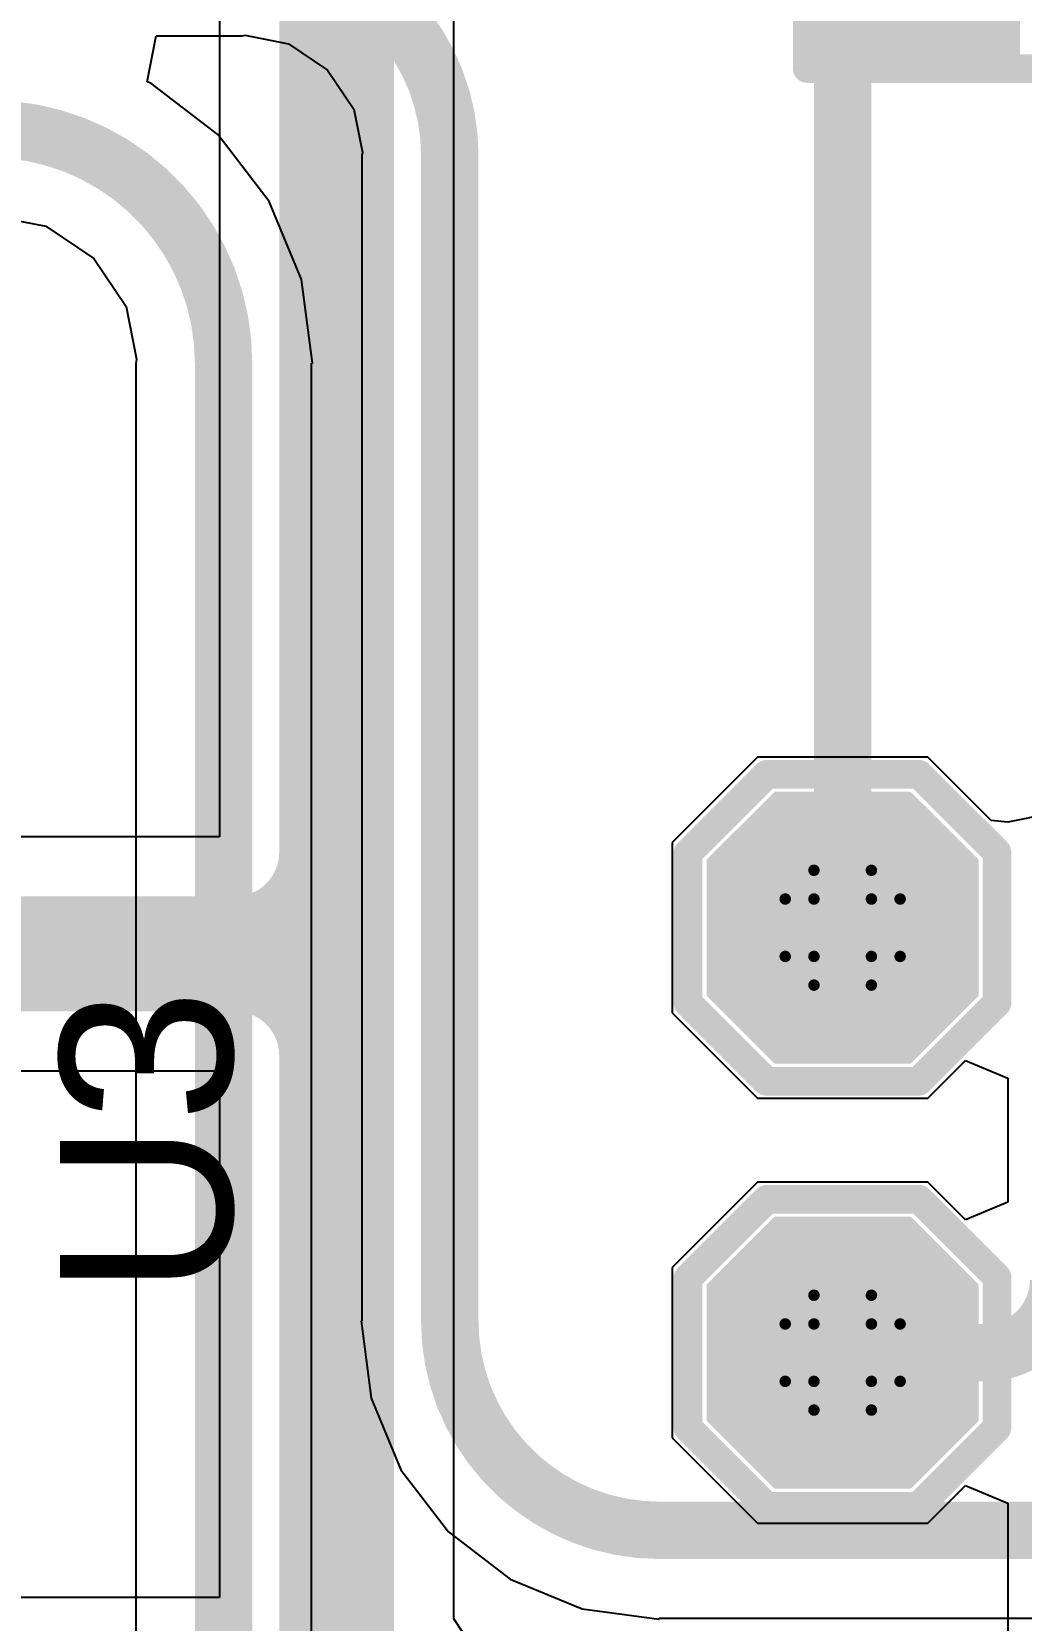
# Model space of a CAD drawing. Header units: inches. Extents: x -0.1 to 10.2, y 0 to 6.5.
# Drawn here: x 1.3643 to 1.5365, y 3.4607 to 3.7374 of the extents above; entities that cross this region are included whole.
import ezdxf

# ---------------------------------------------------------------- set-up
doc = ezdxf.new("R2010")
doc.units = ezdxf.units.IN
doc.header["$MEASUREMENT"] = 0
for name, color, linetype in [('Bottom Layer', 5, 'Continuous'), ('Drill Drawing', 1, 'Continuous'), ('Top Layer', 1, 'Continuous'), ('Top Overlay', 2, 'Continuous'), ('Top Paste', 8, 'Continuous'), ('Top Solder', 216, 'Continuous'), ('Via Holes', 16, 'Continuous')]:
    doc.layers.add(name, color=color, linetype=linetype)
doc.styles.add('Arial', font='', dxfattribs={"height": 0.2})
doc.styles.get('Arial').set_extended_font_data('Arial')

# ---------------------------------------------------------------- blocks, each defined once
blk = doc.blocks.new('R___0603_7')
at = {"layer": 'Top Layer'}
for points in [[(-0.015, 0.0175), (-0.015, -0.0175), (-0.045, -0.0175), (-0.045, 0.0175)], [(0.045, 0.0175), (0.045, -0.0175), (0.015, -0.0175), (0.015, 0.0175)]]:
    blk.add_hatch(color=1, dxfattribs=at).paths.add_polyline_path(points)
at = {"layer": 'Top Paste'}
for points in [[(-0.015, 0.0175), (-0.015, -0.0175), (-0.045, -0.0175), (-0.045, 0.0175)], [(0.045, 0.0175), (0.045, -0.0175), (0.015, -0.0175), (0.015, 0.0175)]]:
    blk.add_hatch(color=8, dxfattribs=at).paths.add_polyline_path(points)
at = {"layer": 'Top Solder'}
for points in [[(-0.011, 0.0215), (-0.011, -0.0215), (-0.049, -0.0215), (-0.049, 0.0215)], [(0.049, 0.0215), (0.049, -0.0215), (0.011, -0.0215), (0.011, 0.0215)]]:
    blk.add_hatch(color=216, dxfattribs=at).paths.add_polyline_path(points)
at = {"layer": 'Top Overlay'}
for points in [[(-0.048, 0.021, 0.005, 0.005, 0), (-0.048, -0.021, 0.005, 0.005, 0)], [(0.048, 0.021, 0.005, 0.005, 0), (-0.048, 0.021, 0.005, 0.005, 0)], [(0.048, 0.021, 0.005, 0.005, 0), (0.048, -0.021, 0.005, 0.005, 0)], [(0.048, -0.021, 0.005, 0.005, 0), (-0.048, -0.021, 0.005, 0.005, 0)]]:
    blk.add_lwpolyline(points, format="xyseb", dxfattribs=at)
for points in [[(-0.04925, 0.021, 0.0025, 0.0025, 1), (-0.04675, 0.021, 0.0025, 0.0025, 1)], [(-0.04925, 0.021, 0.0025, 0.0025, 1), (-0.04675, 0.021, 0.0025, 0.0025, 1)], [(0.04675, 0.021, 0.0025, 0.0025, 1), (0.04925, 0.021, 0.0025, 0.0025, 1)], [(0.04675, 0.021, 0.0025, 0.0025, 1), (0.04925, 0.021, 0.0025, 0.0025, 1)], [(-0.04925, -0.021, 0.0025, 0.0025, 1), (-0.04675, -0.021, 0.0025, 0.0025, 1)], [(-0.04925, -0.021, 0.0025, 0.0025, 1), (-0.04675, -0.021, 0.0025, 0.0025, 1)], [(0.04675, -0.021, 0.0025, 0.0025, 1), (0.04925, -0.021, 0.0025, 0.0025, 1)], [(0.04675, -0.021, 0.0025, 0.0025, 1), (0.04925, -0.021, 0.0025, 0.0025, 1)]]:
    blk.add_lwpolyline(points, format="xyseb", close=True, dxfattribs=at)
blk = doc.blocks.new('T____________0_5___18')
at = {"layer": 'Top Layer'}
blk.add_hatch(color=1, dxfattribs=at).paths.add_polyline_path([(0.00984, 0.01969), (-0.00984, 0.01969), (-0.01969, 0.00984), (-0.01969, -0.00984), (-0.00984, -0.01969), (0.00984, -0.01969), (0.01969, -0.00984), (0.01969, 0.00984)])
at = {"layer": 'Top Paste'}
blk.add_hatch(color=8, dxfattribs=at).paths.add_polyline_path([(0.00984, 0.01969), (-0.00984, 0.01969), (-0.01969, 0.00984), (-0.01969, -0.00984), (-0.00984, -0.01969), (0.00984, -0.01969), (0.01969, -0.00984), (0.01969, 0.00984)])
at = {"layer": 'Top Solder'}
blk.add_hatch(color=216, dxfattribs=at).paths.add_polyline_path([(0.01184, 0.02369), (-0.01184, 0.02369), (-0.02369, 0.01184), (-0.02369, -0.01184), (-0.01184, -0.02369), (0.01184, -0.02369), (0.02369, -0.01184), (0.02369, 0.01184)])
at = {"layer": 'Top Overlay'}
for points in [[(-0.01321, 0.02675, 0.005, 0.005, 0), (-0.02684, 0.01312, 0.005, 0.005, 0)], [(0.01325, 0.02675, 0.005, 0.005, 0), (-0.01321, 0.02675, 0.005, 0.005, 0)], [(0.02692, 0.01308, 0.005, 0.005, 0), (0.01325, 0.02675, 0.005, 0.005, 0)], [(-0.02684, 0.01312, 0.005, 0.005, 0), (-0.02684, -0.01316, 0.005, 0.005, 0)], [(0.02692, 0.01308, 0.005, 0.005, 0), (0.02692, -0.01299, 0.005, 0.005, 0)], [(-0.01328, -0.02672, 0.005, 0.005, 0), (-0.02684, -0.01316, 0.005, 0.005, 0)], [(0.02692, -0.01299, 0.005, 0.005, 0), (0.01318, -0.02672, 0.005, 0.005, 0)], [(0.01318, -0.02672, 0.005, 0.005, 0), (-0.01328, -0.02672, 0.005, 0.005, 0)]]:
    blk.add_lwpolyline(points, format="xyseb", dxfattribs=at)
for points in [[(-0.01446, 0.02675, 0.0025, 0.0025, 1), (-0.01196, 0.02675, 0.0025, 0.0025, 1)], [(-0.01446, 0.02675, 0.0025, 0.0025, 1), (-0.01196, 0.02675, 0.0025, 0.0025, 1)], [(0.012, 0.02675, 0.0025, 0.0025, 1), (0.0145, 0.02675, 0.0025, 0.0025, 1)], [(0.012, 0.02675, 0.0025, 0.0025, 1), (0.0145, 0.02675, 0.0025, 0.0025, 1)], [(-0.02809, 0.01312, 0.0025, 0.0025, 1), (-0.02559, 0.01312, 0.0025, 0.0025, 1)], [(-0.02809, 0.01312, 0.0025, 0.0025, 1), (-0.02559, 0.01312, 0.0025, 0.0025, 1)], [(0.02567, 0.01308, 0.0025, 0.0025, 1), (0.02817, 0.01308, 0.0025, 0.0025, 1)], [(0.02567, 0.01308, 0.0025, 0.0025, 1), (0.02817, 0.01308, 0.0025, 0.0025, 1)], [(-0.02809, -0.01316, 0.0025, 0.0025, 1), (-0.02559, -0.01316, 0.0025, 0.0025, 1)], [(-0.02809, -0.01316, 0.0025, 0.0025, 1), (-0.02559, -0.01316, 0.0025, 0.0025, 1)], [(0.02567, -0.01299, 0.0025, 0.0025, 1), (0.02817, -0.01299, 0.0025, 0.0025, 1)], [(0.02567, -0.01299, 0.0025, 0.0025, 1), (0.02817, -0.01299, 0.0025, 0.0025, 1)], [(-0.01453, -0.02672, 0.0025, 0.0025, 1), (-0.01203, -0.02672, 0.0025, 0.0025, 1)], [(-0.01453, -0.02672, 0.0025, 0.0025, 1), (-0.01203, -0.02672, 0.0025, 0.0025, 1)], [(0.01193, -0.02672, 0.0025, 0.0025, 1), (0.01443, -0.02672, 0.0025, 0.0025, 1)], [(0.01193, -0.02672, 0.0025, 0.0025, 1), (0.01443, -0.02672, 0.0025, 0.0025, 1)]]:
    blk.add_lwpolyline(points, format="xyseb", close=True, dxfattribs=at)
blk = doc.blocks.new('T____________0_5___19')
at = {"layer": 'Top Layer'}
blk.add_hatch(color=1, dxfattribs=at).paths.add_polyline_path([(0.00984, 0.01969), (-0.00984, 0.01969), (-0.01969, 0.00984), (-0.01969, -0.00984), (-0.00984, -0.01969), (0.00984, -0.01969), (0.01969, -0.00984), (0.01969, 0.00984)])
at = {"layer": 'Top Paste'}
blk.add_hatch(color=8, dxfattribs=at).paths.add_polyline_path([(0.00984, 0.01969), (-0.00984, 0.01969), (-0.01969, 0.00984), (-0.01969, -0.00984), (-0.00984, -0.01969), (0.00984, -0.01969), (0.01969, -0.00984), (0.01969, 0.00984)])
at = {"layer": 'Top Solder'}
blk.add_hatch(color=216, dxfattribs=at).paths.add_polyline_path([(0.01184, 0.02369), (-0.01184, 0.02369), (-0.02369, 0.01184), (-0.02369, -0.01184), (-0.01184, -0.02369), (0.01184, -0.02369), (0.02369, -0.01184), (0.02369, 0.01184)])
at = {"layer": 'Top Overlay'}
for points in [[(-0.01321, 0.02675, 0.005, 0.005, 0), (-0.02684, 0.01312, 0.005, 0.005, 0)], [(0.01325, 0.02675, 0.005, 0.005, 0), (-0.01321, 0.02675, 0.005, 0.005, 0)], [(0.02692, 0.01308, 0.005, 0.005, 0), (0.01325, 0.02675, 0.005, 0.005, 0)], [(-0.02684, 0.01312, 0.005, 0.005, 0), (-0.02684, -0.01316, 0.005, 0.005, 0)], [(0.02692, 0.01308, 0.005, 0.005, 0), (0.02692, -0.01299, 0.005, 0.005, 0)], [(-0.01328, -0.02672, 0.005, 0.005, 0), (-0.02684, -0.01316, 0.005, 0.005, 0)], [(0.02692, -0.01299, 0.005, 0.005, 0), (0.01318, -0.02672, 0.005, 0.005, 0)], [(0.01318, -0.02672, 0.005, 0.005, 0), (-0.01328, -0.02672, 0.005, 0.005, 0)]]:
    blk.add_lwpolyline(points, format="xyseb", dxfattribs=at)
for points in [[(-0.01446, 0.02675, 0.0025, 0.0025, 1), (-0.01196, 0.02675, 0.0025, 0.0025, 1)], [(-0.01446, 0.02675, 0.0025, 0.0025, 1), (-0.01196, 0.02675, 0.0025, 0.0025, 1)], [(0.012, 0.02675, 0.0025, 0.0025, 1), (0.0145, 0.02675, 0.0025, 0.0025, 1)], [(0.012, 0.02675, 0.0025, 0.0025, 1), (0.0145, 0.02675, 0.0025, 0.0025, 1)], [(-0.02809, 0.01312, 0.0025, 0.0025, 1), (-0.02559, 0.01312, 0.0025, 0.0025, 1)], [(-0.02809, 0.01312, 0.0025, 0.0025, 1), (-0.02559, 0.01312, 0.0025, 0.0025, 1)], [(0.02567, 0.01308, 0.0025, 0.0025, 1), (0.02817, 0.01308, 0.0025, 0.0025, 1)], [(0.02567, 0.01308, 0.0025, 0.0025, 1), (0.02817, 0.01308, 0.0025, 0.0025, 1)], [(-0.02809, -0.01316, 0.0025, 0.0025, 1), (-0.02559, -0.01316, 0.0025, 0.0025, 1)], [(-0.02809, -0.01316, 0.0025, 0.0025, 1), (-0.02559, -0.01316, 0.0025, 0.0025, 1)], [(0.02567, -0.01299, 0.0025, 0.0025, 1), (0.02817, -0.01299, 0.0025, 0.0025, 1)], [(0.02567, -0.01299, 0.0025, 0.0025, 1), (0.02817, -0.01299, 0.0025, 0.0025, 1)], [(-0.01453, -0.02672, 0.0025, 0.0025, 1), (-0.01203, -0.02672, 0.0025, 0.0025, 1)], [(-0.01453, -0.02672, 0.0025, 0.0025, 1), (-0.01203, -0.02672, 0.0025, 0.0025, 1)], [(0.01193, -0.02672, 0.0025, 0.0025, 1), (0.01443, -0.02672, 0.0025, 0.0025, 1)], [(0.01193, -0.02672, 0.0025, 0.0025, 1), (0.01443, -0.02672, 0.0025, 0.0025, 1)]]:
    blk.add_lwpolyline(points, format="xyseb", close=True, dxfattribs=at)

msp = doc.modelspace()

# ---------------------------------------------------------------- hatches: boundary and pattern name
at = {"layer": 'Bottom Layer'}
h = msp.add_hatch(color=5, dxfattribs=at)
edge = h.paths.add_edge_path()
edge.add_arc((1.5054, 3.58133), 0.01181, 0, 360)
h = msp.add_hatch(color=5, dxfattribs=at)
edge = h.paths.add_edge_path()
edge.add_arc((1.5054, 3.50732), 0.01181, 0, 360)
at = {"layer": 'Top Layer'}
h = msp.add_hatch(color=1, dxfattribs=at)
edge = h.paths.add_edge_path()
edge.add_arc((1.5054, 3.58133), 0.01181, 0, 360)
h = msp.add_hatch(color=1, dxfattribs=at)
edge = h.paths.add_edge_path()
edge.add_arc((1.5054, 3.50732), 0.01181, 0, 360)
at = {"layer": 'Via Holes'}
h = msp.add_hatch(color=7, dxfattribs=at)
edge = h.paths.add_edge_path()
edge.add_arc((1.5054, 3.58133), 0.00591, 0, 360)
h = msp.add_hatch(color=7, dxfattribs=at)
edge = h.paths.add_edge_path()
edge.add_arc((1.5054, 3.50732), 0.00591, 0, 360)

# ---------------------------------------------------------------- linework, layer by layer
at = {"layer": 'Bottom Layer'}
for p, q in [((1.38433, 3.72867), (1.38592, 3.73667)), ((1.38592, 3.73667), (1.40088, 3.73667)), ((1.40088, 3.73667), (1.40138, 3.73677)), ((1.40138, 3.73677), (1.40893, 3.73527)), ((1.40893, 3.73527), (1.41575, 3.73071)), ((1.41575, 3.73071), (1.42031, 3.72389)), ((1.38497, 3.72841), (1.38433, 3.72867)), ((1.39663, 3.71946), (1.38497, 3.72841)), ((1.42031, 3.72389), (1.42181, 3.71634)), ((1.40558, 3.7078), (1.39663, 3.71946)), ((1.42181, 3.71634), (1.42171, 3.71585)), ((1.42171, 3.71585), (1.42171, 3.51285)), ((1.4112, 3.69422), (1.40558, 3.7078)), ((1.35754, 3.70532), (1.3667, 3.7035)), ((1.3667, 3.7035), (1.37507, 3.69791)), ((1.37507, 3.69791), (1.38067, 3.68953)), ((1.41312, 3.67965), (1.4112, 3.69422)), ((1.38067, 3.68953), (1.38249, 3.68038)), ((1.38249, 3.68038), (1.38234, 3.67965)), ((1.38234, 3.67965), (1.38234, 3.4486)), ((1.41293, 3.4486), (1.41293, 3.67965)), ((1.41293, 3.67965), (1.41312, 3.67965)), ((1.42171, 3.51285), (1.42156, 3.51285)), ((1.42156, 3.51285), (1.42333, 3.49941)), ((1.42333, 3.49941), (1.42852, 3.48689)), ((1.42852, 3.48689), (1.43677, 3.47614)), ((1.43677, 3.47614), (1.44752, 3.46789)), ((1.44752, 3.46789), (1.46004, 3.4627)), ((1.46004, 3.4627), (1.47348, 3.46093)), ((1.47348, 3.46093), (1.47348, 3.46108)), ((1.47348, 3.46108), (1.74035, 3.46108))]:
    msp.add_line(p, q, dxfattribs=at)
for points in [[(1.40088, 3.75197, 0.01, 0.01, -0.414214), (1.43701, 3.71585, 0.01, 0.01, 0)], [(1.5054, 3.73035, 0.01, 0.01, -0.414214), (1.52948, 3.75443, 0.01, 0.01, 0)], [(1.5054, 3.58133, 0.01, 0.01, 0), (1.5054, 3.73035, 0.01, 0.01, 0)], [(1.35681, 3.72047, 0.01, 0.01, -0.414214), (1.39764, 3.67965, 0.01, 0.01, 0)], [(1.43701, 3.51285, 0.01, 0.01, 0), (1.43701, 3.71585, 0.01, 0.01, 0)], [(1.39764, 3.4486, 0.01, 0.01, 0), (1.39764, 3.67965, 0.01, 0.01, 0)], [(1.543, 3.52, 0.01, 0.01, -0.414214), (1.53032, 3.50732, 0.01, 0.01, 0)], [(1.47348, 3.47638, 0.01, 0.01, -0.414214), (1.43701, 3.51285, 0.01, 0.01, 0)], [(1.5054, 3.50732, 0.01, 0.01, 0), (1.53032, 3.50732, 0.01, 0.01, 0)], [(1.47348, 3.47638, 0.01, 0.01, 0), (1.75591, 3.47638, 0.01, 0.01, 0)]]:
    msp.add_lwpolyline(points, format="xyseb", dxfattribs=at)
for points in [[(1.5029, 3.73035, 0.005, 0.005, 1), (1.5079, 3.73035, 0.005, 0.005, 1)], [(1.5029, 3.73035, 0.005, 0.005, 1), (1.5079, 3.73035, 0.005, 0.005, 1)], [(1.43451, 3.71585, 0.005, 0.005, 1), (1.43951, 3.71585, 0.005, 0.005, 1)], [(1.43451, 3.71585, 0.005, 0.005, 1), (1.43951, 3.71585, 0.005, 0.005, 1)], [(1.39514, 3.67965, 0.005, 0.005, 1), (1.40014, 3.67965, 0.005, 0.005, 1)], [(1.39514, 3.67965, 0.005, 0.005, 1), (1.40014, 3.67965, 0.005, 0.005, 1)], [(1.5029, 3.58133, 0.005, 0.005, 1), (1.5079, 3.58133, 0.005, 0.005, 1)], [(1.43451, 3.51285, 0.005, 0.005, 1), (1.43951, 3.51285, 0.005, 0.005, 1)], [(1.43451, 3.51285, 0.005, 0.005, 1), (1.43951, 3.51285, 0.005, 0.005, 1)], [(1.5029, 3.50732, 0.005, 0.005, 1), (1.5079, 3.50732, 0.005, 0.005, 1)], [(1.52782, 3.50732, 0.005, 0.005, 1), (1.53282, 3.50732, 0.005, 0.005, 1)], [(1.52782, 3.50732, 0.005, 0.005, 1), (1.53282, 3.50732, 0.005, 0.005, 1)], [(1.47098, 3.47638, 0.005, 0.005, 1), (1.47598, 3.47638, 0.005, 0.005, 1)], [(1.47098, 3.47638, 0.005, 0.005, 1), (1.47598, 3.47638, 0.005, 0.005, 1)]]:
    msp.add_lwpolyline(points, format="xyseb", close=True, dxfattribs=at)
at = {"layer": 'Drill Drawing'}
for points in [[(1.5004, 3.58633, 0.002, 0.002, 0), (1.5004, 3.59133, 0.002, 0.002, 0)], [(1.5004, 3.59133, 0.002, 0.002, 0), (1.5104, 3.59133, 0.002, 0.002, 0)], [(1.5104, 3.58633, 0.002, 0.002, 0), (1.5104, 3.59133, 0.002, 0.002, 0)], [(1.4954, 3.57633, 0.002, 0.002, 0), (1.4954, 3.58633, 0.002, 0.002, 0)], [(1.4954, 3.58633, 0.002, 0.002, 0), (1.5004, 3.58633, 0.002, 0.002, 0)], [(1.5104, 3.58633, 0.002, 0.002, 0), (1.5154, 3.58633, 0.002, 0.002, 0)], [(1.5154, 3.57633, 0.002, 0.002, 0), (1.5154, 3.58633, 0.002, 0.002, 0)], [(1.4954, 3.57633, 0.002, 0.002, 0), (1.5004, 3.57633, 0.002, 0.002, 0)], [(1.5004, 3.57133, 0.002, 0.002, 0), (1.5004, 3.57633, 0.002, 0.002, 0)], [(1.5104, 3.57633, 0.002, 0.002, 0), (1.5154, 3.57633, 0.002, 0.002, 0)], [(1.5104, 3.57133, 0.002, 0.002, 0), (1.5104, 3.57633, 0.002, 0.002, 0)], [(1.5004, 3.57133, 0.002, 0.002, 0), (1.5104, 3.57133, 0.002, 0.002, 0)], [(1.5004, 3.51232, 0.002, 0.002, 0), (1.5004, 3.51732, 0.002, 0.002, 0)], [(1.5004, 3.51732, 0.002, 0.002, 0), (1.5104, 3.51732, 0.002, 0.002, 0)], [(1.5104, 3.51232, 0.002, 0.002, 0), (1.5104, 3.51732, 0.002, 0.002, 0)], [(1.4954, 3.50232, 0.002, 0.002, 0), (1.4954, 3.51232, 0.002, 0.002, 0)], [(1.4954, 3.51232, 0.002, 0.002, 0), (1.5004, 3.51232, 0.002, 0.002, 0)], [(1.5104, 3.51232, 0.002, 0.002, 0), (1.5154, 3.51232, 0.002, 0.002, 0)], [(1.5154, 3.50232, 0.002, 0.002, 0), (1.5154, 3.51232, 0.002, 0.002, 0)], [(1.4954, 3.50232, 0.002, 0.002, 0), (1.5004, 3.50232, 0.002, 0.002, 0)], [(1.5004, 3.49732, 0.002, 0.002, 0), (1.5004, 3.50232, 0.002, 0.002, 0)], [(1.5104, 3.50232, 0.002, 0.002, 0), (1.5154, 3.50232, 0.002, 0.002, 0)], [(1.5104, 3.49732, 0.002, 0.002, 0), (1.5104, 3.50232, 0.002, 0.002, 0)], [(1.5004, 3.49732, 0.002, 0.002, 0), (1.5104, 3.49732, 0.002, 0.002, 0)]]:
    msp.add_lwpolyline(points, format="xyseb", dxfattribs=at)
for points in [[(1.4999, 3.59133, 0.001, 0.001, 1), (1.5009, 3.59133, 0.001, 0.001, 1)], [(1.4999, 3.59133, 0.001, 0.001, 1), (1.5009, 3.59133, 0.001, 0.001, 1)], [(1.5099, 3.59133, 0.001, 0.001, 1), (1.5109, 3.59133, 0.001, 0.001, 1)], [(1.5099, 3.59133, 0.001, 0.001, 1), (1.5109, 3.59133, 0.001, 0.001, 1)], [(1.4949, 3.58633, 0.001, 0.001, 1), (1.4959, 3.58633, 0.001, 0.001, 1)], [(1.4949, 3.58633, 0.001, 0.001, 1), (1.4959, 3.58633, 0.001, 0.001, 1)], [(1.4999, 3.58633, 0.001, 0.001, 1), (1.5009, 3.58633, 0.001, 0.001, 1)], [(1.4999, 3.58633, 0.001, 0.001, 1), (1.5009, 3.58633, 0.001, 0.001, 1)], [(1.5099, 3.58633, 0.001, 0.001, 1), (1.5109, 3.58633, 0.001, 0.001, 1)], [(1.5099, 3.58633, 0.001, 0.001, 1), (1.5109, 3.58633, 0.001, 0.001, 1)], [(1.5149, 3.58633, 0.001, 0.001, 1), (1.5159, 3.58633, 0.001, 0.001, 1)], [(1.5149, 3.58633, 0.001, 0.001, 1), (1.5159, 3.58633, 0.001, 0.001, 1)], [(1.4949, 3.57633, 0.001, 0.001, 1), (1.4959, 3.57633, 0.001, 0.001, 1)], [(1.4949, 3.57633, 0.001, 0.001, 1), (1.4959, 3.57633, 0.001, 0.001, 1)], [(1.4999, 3.57633, 0.001, 0.001, 1), (1.5009, 3.57633, 0.001, 0.001, 1)], [(1.4999, 3.57633, 0.001, 0.001, 1), (1.5009, 3.57633, 0.001, 0.001, 1)], [(1.5099, 3.57633, 0.001, 0.001, 1), (1.5109, 3.57633, 0.001, 0.001, 1)], [(1.5099, 3.57633, 0.001, 0.001, 1), (1.5109, 3.57633, 0.001, 0.001, 1)], [(1.5149, 3.57633, 0.001, 0.001, 1), (1.5159, 3.57633, 0.001, 0.001, 1)], [(1.5149, 3.57633, 0.001, 0.001, 1), (1.5159, 3.57633, 0.001, 0.001, 1)], [(1.4999, 3.57133, 0.001, 0.001, 1), (1.5009, 3.57133, 0.001, 0.001, 1)], [(1.4999, 3.57133, 0.001, 0.001, 1), (1.5009, 3.57133, 0.001, 0.001, 1)], [(1.5099, 3.57133, 0.001, 0.001, 1), (1.5109, 3.57133, 0.001, 0.001, 1)], [(1.5099, 3.57133, 0.001, 0.001, 1), (1.5109, 3.57133, 0.001, 0.001, 1)], [(1.4999, 3.51732, 0.001, 0.001, 1), (1.5009, 3.51732, 0.001, 0.001, 1)], [(1.4999, 3.51732, 0.001, 0.001, 1), (1.5009, 3.51732, 0.001, 0.001, 1)], [(1.5099, 3.51732, 0.001, 0.001, 1), (1.5109, 3.51732, 0.001, 0.001, 1)], [(1.5099, 3.51732, 0.001, 0.001, 1), (1.5109, 3.51732, 0.001, 0.001, 1)], [(1.4949, 3.51232, 0.001, 0.001, 1), (1.4959, 3.51232, 0.001, 0.001, 1)], [(1.4949, 3.51232, 0.001, 0.001, 1), (1.4959, 3.51232, 0.001, 0.001, 1)], [(1.4999, 3.51232, 0.001, 0.001, 1), (1.5009, 3.51232, 0.001, 0.001, 1)], [(1.4999, 3.51232, 0.001, 0.001, 1), (1.5009, 3.51232, 0.001, 0.001, 1)], [(1.5099, 3.51232, 0.001, 0.001, 1), (1.5109, 3.51232, 0.001, 0.001, 1)], [(1.5099, 3.51232, 0.001, 0.001, 1), (1.5109, 3.51232, 0.001, 0.001, 1)], [(1.5149, 3.51232, 0.001, 0.001, 1), (1.5159, 3.51232, 0.001, 0.001, 1)], [(1.5149, 3.51232, 0.001, 0.001, 1), (1.5159, 3.51232, 0.001, 0.001, 1)], [(1.4949, 3.50232, 0.001, 0.001, 1), (1.4959, 3.50232, 0.001, 0.001, 1)], [(1.4949, 3.50232, 0.001, 0.001, 1), (1.4959, 3.50232, 0.001, 0.001, 1)], [(1.4999, 3.50232, 0.001, 0.001, 1), (1.5009, 3.50232, 0.001, 0.001, 1)], [(1.4999, 3.50232, 0.001, 0.001, 1), (1.5009, 3.50232, 0.001, 0.001, 1)], [(1.5099, 3.50232, 0.001, 0.001, 1), (1.5109, 3.50232, 0.001, 0.001, 1)], [(1.5099, 3.50232, 0.001, 0.001, 1), (1.5109, 3.50232, 0.001, 0.001, 1)], [(1.5149, 3.50232, 0.001, 0.001, 1), (1.5159, 3.50232, 0.001, 0.001, 1)], [(1.5149, 3.50232, 0.001, 0.001, 1), (1.5159, 3.50232, 0.001, 0.001, 1)], [(1.4999, 3.49732, 0.001, 0.001, 1), (1.5009, 3.49732, 0.001, 0.001, 1)], [(1.4999, 3.49732, 0.001, 0.001, 1), (1.5009, 3.49732, 0.001, 0.001, 1)], [(1.5099, 3.49732, 0.001, 0.001, 1), (1.5109, 3.49732, 0.001, 0.001, 1)], [(1.5099, 3.49732, 0.001, 0.001, 1), (1.5109, 3.49732, 0.001, 0.001, 1)]]:
    msp.add_lwpolyline(points, format="xyseb", close=True, dxfattribs=at)
at = {"layer": 'Top Layer'}
for p, q in [((1.39693, 3.87388), (1.39693, 3.59716)), ((1.43771, 3.46096), (1.43771, 3.87388)), ((1.49056, 3.61102), (1.47571, 3.59618)), ((1.52024, 3.61102), (1.49056, 3.61102)), ((1.53126, 3.6), (1.52024, 3.61102)), ((1.53414, 3.59973), (1.53126, 3.6)), ((1.54104, 3.60111), (1.53414, 3.59973)), ((1.39693, 3.59716), (1.35775, 3.59716)), ((1.47571, 3.59618), (1.47571, 3.56649)), ((1.47571, 3.56649), (1.49056, 3.55165)), ((1.52024, 3.55165), (1.52678, 3.55819)), ((1.52678, 3.55819), (1.53417, 3.55512)), ((1.35775, 3.55638), (1.39693, 3.55638)), ((1.39693, 3.55638), (1.39693, 3.4647)), ((1.53417, 3.55512), (1.53417, 3.53353)), ((1.49056, 3.55165), (1.52024, 3.55165)), ((1.49056, 3.53701), (1.47571, 3.52216)), ((1.52024, 3.53701), (1.49056, 3.53701)), ((1.52678, 3.53047), (1.52024, 3.53701)), ((1.53417, 3.53353), (1.52678, 3.53047)), ((1.47571, 3.52216), (1.47571, 3.49248)), ((1.47571, 3.49248), (1.49056, 3.47764)), ((1.52024, 3.47764), (1.52678, 3.48417)), ((1.52678, 3.48417), (1.53417, 3.48111)), ((1.53417, 3.48111), (1.53417, 3.25622)), ((1.49056, 3.47764), (1.52024, 3.47764)), ((1.39693, 3.4647), (1.28665, 3.4647)), ((1.43942, 3.45841), (1.43771, 3.46096))]:
    msp.add_line(p, q, dxfattribs=at)
for points in [[(1.41732, 3.44872, 0.02, 0.02, 0), (1.41732, 3.87388, 0.02, 0.02, 0)], [(1.41732, 3.59449, 0.02, 0.02, -0.414214), (1.39961, 3.57677, 0.02, 0.02, 0)], [(1.32373, 3.57677, 0.02, 0.02, 0), (1.39961, 3.57677, 0.02, 0.02, 0)], [(1.39961, 3.57677, 0.02, 0.02, -0.414214), (1.41732, 3.55906, 0.02, 0.02, 0)]]:
    msp.add_lwpolyline(points, format="xyseb", dxfattribs=at)
for points in [[(1.41232, 3.59449, 0.01, 0.01, 1), (1.42232, 3.59449, 0.01, 0.01, 1)], [(1.39461, 3.57677, 0.01, 0.01, 1), (1.40461, 3.57677, 0.01, 0.01, 1)], [(1.39461, 3.57677, 0.01, 0.01, 1), (1.40461, 3.57677, 0.01, 0.01, 1)], [(1.39461, 3.57677, 0.01, 0.01, 1), (1.40461, 3.57677, 0.01, 0.01, 1)], [(1.41232, 3.55906, 0.01, 0.01, 1), (1.42232, 3.55906, 0.01, 0.01, 1)]]:
    msp.add_lwpolyline(points, format="xyseb", close=True, dxfattribs=at)

# ---------------------------------------------------------------- block references
at = {"rotation": 180}
for name, p in [('R___0603_7', (1.54724, 3.75197)), ('T____________0_5___19', (1.5054, 3.58133)), ('T____________0_5___18', (1.5054, 3.50732))]:
    msp.add_blockref(name, p, dxfattribs=at)

# ---------------------------------------------------------------- texts
at = {"layer": 'Top Overlay', "style": 'Arial'}
msp.add_text('U3', height=0.03, rotation=90, dxfattribs=at).set_placement((1.39915, 3.51717))

doc.saveas('drawing.dxf')
